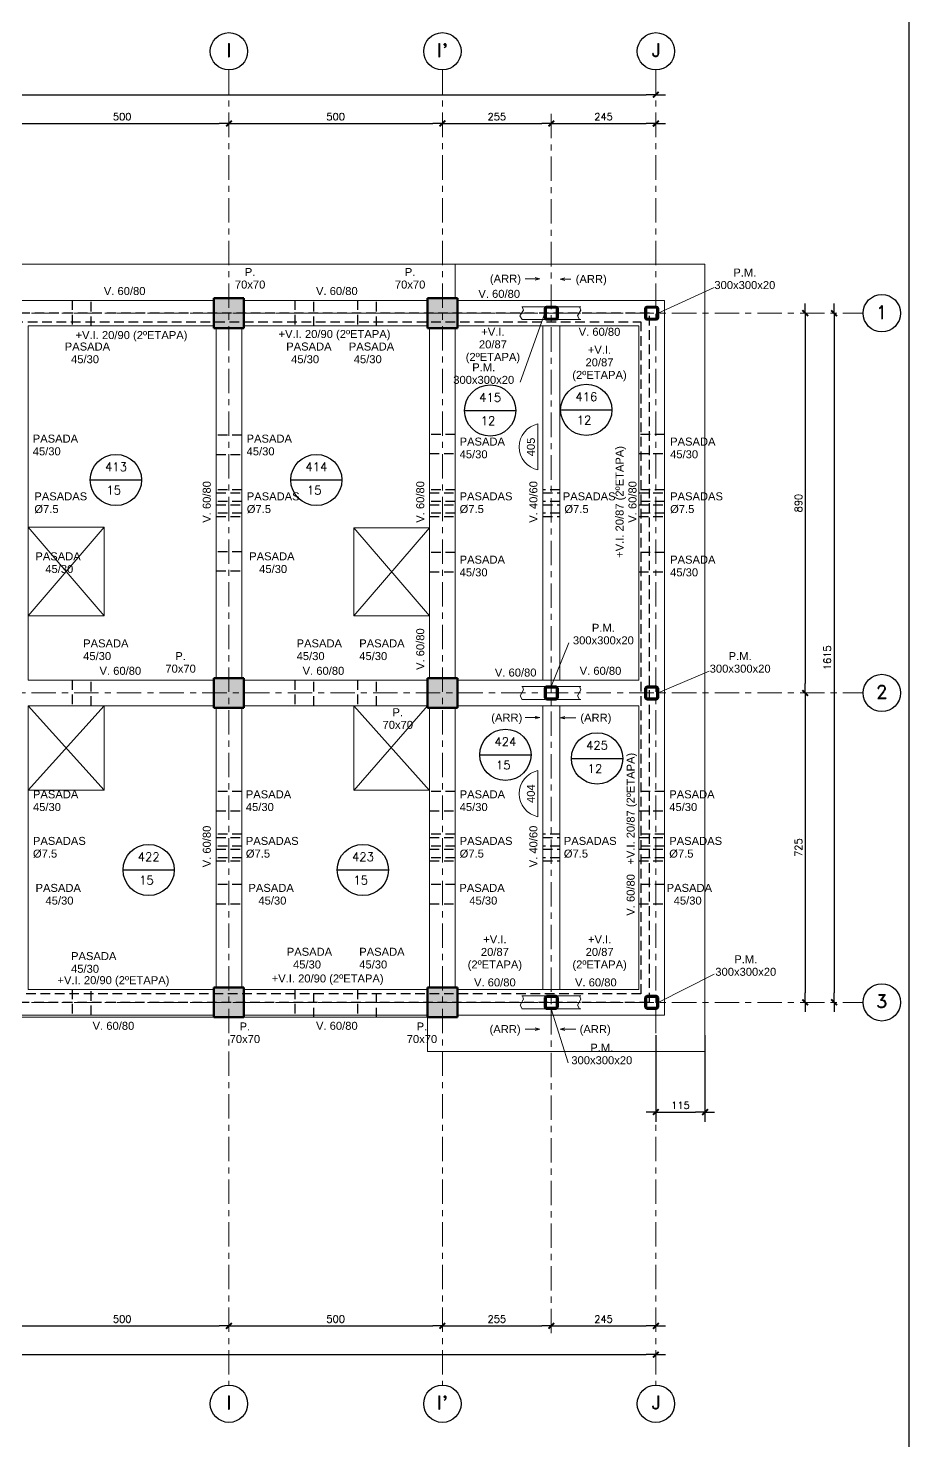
# Model space of a CAD drawing. Extents: x -4 to 6083, y -4 to 8618.
# Drawn here: x 4020 to 6083, y 3637 to 6947 of the extents above; entities that cross this region are included whole.
import ezdxf
from ezdxf.enums import TextEntityAlignment as Align

# ---------------------------------------------------------------- set-up
doc = ezdxf.new("R2010")
doc.units = 0
doc.header["$LTSCALE"] = 45
doc.header["$MEASUREMENT"] = 0
for name, pattern in [('DASHED', [0.75, 0.5, -0.25]), ('Grid Line', [2.2225, 1.27, -0.3175, 0.3175, -0.3175]), ('RLE-PROYECCION', [0.71438, 0.47625, -0.23813])]:
    doc.linetypes.add(name, pattern=pattern)
doc.layers.get('0').update_dxf_attribs({"linetype": 'CONTINUOUS'})
for name, color, linetype, lineweight in [('A-ANNO-TEXT', 2, 'CONTINUOUS', 9), ('RLE-EJE', 3, 'CONTINUOUS', 25), ('RLE-EJES', 1, 'Grid Line', 9), ('RLE-LOSA', 3, 'CONTINUOUS', 15), ('RLE-PILAR', 5, 'CONTINUOUS', 50), ('RLE-PROYECCION', 2, 'RLE-PROYECCION', 15), ('RLE-SOLID', 252, 'CONTINUOUS', 15), ('RLE-TEXTO-1', 9, 'CONTINUOUS', 9), ('RLE-VANOS', 1, 'CONTINUOUS', 15), ('RLE-VIGA', 3, 'CONTINUOUS', 15), ('S-COLS-IDEN', 2, 'CONTINUOUS', 9)]:
    doc.layers.add(name, color=color, linetype=linetype, lineweight=lineweight)
for name, color, linetype in [('RLA-COTAS', 2, 'CONTINUOUS'), ('RLA-COTAS1', 2, 'CONTINUOUS'), ('RLA-FORMATO', 7, 'CONTINUOUS'), ('RLA-LOSAS', 3, 'CONTINUOUS'), ('RLA-MURO INV DILATADO', 2, 'DASHED')]:
    doc.layers.add(name, color=color, linetype=linetype)
doc.styles.add('Arial_1', font='arial.ttf', dxfattribs={"height": 20})
doc.styles.add('Arial_2', font='arial.ttf', dxfattribs={"height": 18.75})
doc.styles.add('ROMAND', font='romand', dxfattribs={"height": 31.5})
doc.styles.add('ROMANS', font='ROMANS.shx', dxfattribs={"height": 16.875})
doc.dimstyles.new('ING-75', dxfattribs={"dimscale": 75, "dimtxt": 0.27, "dimasz": 0.3, "dimexe": 0, "dimexo": 0, "dimgap": 0.1, "dimtad": 1, "dimdec": 1, "dimzin": 12, "dimdsep": 46, "dimtxsty": 'ROMANS', "dimblk": 'TICK1', "dimblk1": 'TICK1', "dimblk2": 'TICK1', "dimcen": 0.09, "dimclrd": 2, "dimclre": 1, "dimclrt": 3, "dimadec": 0, "dimazin": 0, "dimtfac": 1, "dimtdec": 0, "dimtix": 1, "dimtmove": 2, "dimatfit": 3, "dimldrblk": 'TICK1', "dimfxl": 0, "dimfxlon": 1, "dimtolj": 1, "dimtzin": 0, "dimarcsym": 0})

# ---------------------------------------------------------------- blocks, each defined once
blk = doc.blocks.new('FP_1-3º')
at = {"layer": 'RLE-SOLID'}
blk.add_line((2610.5, -468.8), (2610.5, -468.8), dxfattribs=at)
blk = doc.blocks.new('FP_2-3º')
at = {"layer": 'RLE-SOLID'}
blk.add_line((2580.5, -468.8), (2580.5, -468.8), dxfattribs=at)
blk = doc.blocks.new('FP_3-3º')
at = {"layer": 'RLE-SOLID'}
blk.add_line((2345.5, -1215.8), (2345.5, -1215.8), dxfattribs=at)
blk = doc.blocks.new('FP_4-3º')
at = {"layer": 'RLE-SOLID'}
blk.add_line((2375.5, -1215.8), (2375.5, -1215.8), dxfattribs=at)
blk = doc.blocks.new('FP_5-3º')
at = {"layer": 'RLE-SOLID'}
blk.add_line((2375.5, -468.8), (2375.5, -468.8), dxfattribs=at)
blk = doc.blocks.new('FP_6-3º')
at = {"layer": 'RLE-SOLID'}
blk.add_line((2345.5, -468.8), (2345.5, -468.8), dxfattribs=at)
blk = doc.blocks.new('TICK1')
at = {"color": 2}
for points in [[(0, 0), (-1, 0)], [(0, 0), (1, 0)]]:
    blk.add_lwpolyline(points, dxfattribs=at)
at = {"color": 2, "const_width": 0.2}
blk.add_lwpolyline([(-0.3, -0.3), (0.3, 0.3)], dxfattribs=at)
blk = doc.blocks.new('*D12')
at = {"layer": 'RLA-COTAS', "color": 2, "lineweight": -2, "transparency": 16777216}
blk.add_line((512.8, 6791.3), (5467.8, 6791.3), dxfattribs=at)
at = {"layer": 'RLA-COTAS', "color": 2, "lineweight": -2, "transparency": 16777216, "xscale": 22.5, "yscale": 22.5, "zscale": 22.5, "rotation": 180}
blk.add_blockref('TICK1', (490.3, 6791.3), dxfattribs=at)
at = {"layer": 'RLA-COTAS', "color": 2, "lineweight": -2, "transparency": 16777216, "xscale": 22.5, "yscale": 22.5, "zscale": 22.5}
blk.add_blockref('TICK1', (5490.3, 6791.3), dxfattribs=at)
at = {"layer": 'RLA-COTAS', "color": 3, "transparency": 16777216, "insert": (2990.3, 6807.2), "char_height": 16.88, "attachment_point": 5, "style": 'ROMANS'}
blk.add_mtext('\\A1;5000', dxfattribs=at)
blk = doc.blocks.new('*D21')
at = {"layer": 'RLA-COTAS', "color": 2, "lineweight": -2, "transparency": 16777216}
blk.add_line((4012.8, 6723.8), (4467.8, 6723.8), dxfattribs=at)
at = {"layer": 'RLA-COTAS', "color": 2, "lineweight": -2, "transparency": 16777216, "xscale": 22.5, "yscale": 22.5, "zscale": 22.5, "rotation": 180}
blk.add_blockref('TICK1', (3990.3, 6723.8), dxfattribs=at)
at = {"layer": 'RLA-COTAS', "color": 2, "lineweight": -2, "transparency": 16777216, "xscale": 22.5, "yscale": 22.5, "zscale": 22.5}
blk.add_blockref('TICK1', (4490.3, 6723.8), dxfattribs=at)
at = {"layer": 'RLA-COTAS', "color": 3, "transparency": 16777216, "insert": (4240.3, 6739.7), "char_height": 16.88, "attachment_point": 5, "style": 'ROMANS'}
blk.add_mtext('\\A1;500', dxfattribs=at)
blk = doc.blocks.new('*D22')
at = {"layer": 'RLA-COTAS', "color": 2, "lineweight": -2, "transparency": 16777216}
blk.add_line((4512.8, 6723.8), (4967.8, 6723.8), dxfattribs=at)
at = {"layer": 'RLA-COTAS', "color": 2, "lineweight": -2, "transparency": 16777216, "xscale": 22.5, "yscale": 22.5, "zscale": 22.5, "rotation": 180}
blk.add_blockref('TICK1', (4490.3, 6723.8), dxfattribs=at)
at = {"layer": 'RLA-COTAS', "color": 2, "lineweight": -2, "transparency": 16777216, "xscale": 22.5, "yscale": 22.5, "zscale": 22.5}
blk.add_blockref('TICK1', (4990.3, 6723.8), dxfattribs=at)
at = {"layer": 'RLA-COTAS', "color": 3, "transparency": 16777216, "insert": (4740.3, 6739.7), "char_height": 16.88, "attachment_point": 5, "style": 'ROMANS'}
blk.add_mtext('\\A1;500', dxfattribs=at)
blk = doc.blocks.new('*D23')
at = {"layer": 'RLA-COTAS', "color": 2, "lineweight": -2, "transparency": 16777216}
blk.add_line((5012.8, 6723.8), (5222.8, 6723.8), dxfattribs=at)
at = {"layer": 'RLA-COTAS', "color": 2, "lineweight": -2, "transparency": 16777216, "xscale": 22.5, "yscale": 22.5, "zscale": 22.5, "rotation": 180}
blk.add_blockref('TICK1', (4990.3, 6723.8), dxfattribs=at)
at = {"layer": 'RLA-COTAS', "color": 2, "lineweight": -2, "transparency": 16777216, "xscale": 22.5, "yscale": 22.5, "zscale": 22.5}
blk.add_blockref('TICK1', (5245.3, 6723.8), dxfattribs=at)
at = {"layer": 'RLA-COTAS', "color": 3, "transparency": 16777216, "insert": (5117.8, 6739.7), "char_height": 16.88, "attachment_point": 5, "style": 'ROMANS'}
blk.add_mtext('\\A1;255', dxfattribs=at)
blk = doc.blocks.new('*D24')
at = {"layer": 'RLA-COTAS', "color": 2, "lineweight": -2, "transparency": 16777216}
blk.add_line((5267.8, 6723.8), (5467.8, 6723.8), dxfattribs=at)
at = {"layer": 'RLA-COTAS', "color": 2, "lineweight": -2, "transparency": 16777216, "xscale": 22.5, "yscale": 22.5, "zscale": 22.5, "rotation": 180}
blk.add_blockref('TICK1', (5245.3, 6723.8), dxfattribs=at)
at = {"layer": 'RLA-COTAS', "color": 2, "lineweight": -2, "transparency": 16777216, "xscale": 22.5, "yscale": 22.5, "zscale": 22.5}
blk.add_blockref('TICK1', (5490.3, 6723.8), dxfattribs=at)
at = {"layer": 'RLA-COTAS', "color": 3, "transparency": 16777216, "insert": (5367.8, 6739.7), "char_height": 16.88, "attachment_point": 5, "style": 'ROMANS'}
blk.add_mtext('\\A1;245', dxfattribs=at)
blk = doc.blocks.new('*D39')
at = {"layer": 'RLA-COTAS', "color": 2, "lineweight": -2, "transparency": 16777216}
blk.add_line((4012.8, 3906), (4467.8, 3906), dxfattribs=at)
at = {"layer": 'RLA-COTAS', "color": 2, "lineweight": -2, "transparency": 16777216, "xscale": 22.5, "yscale": 22.5, "zscale": 22.5, "rotation": 180}
blk.add_blockref('TICK1', (3990.3, 3906), dxfattribs=at)
at = {"layer": 'RLA-COTAS', "color": 2, "lineweight": -2, "transparency": 16777216, "xscale": 22.5, "yscale": 22.5, "zscale": 22.5}
blk.add_blockref('TICK1', (4490.3, 3906), dxfattribs=at)
at = {"layer": 'RLA-COTAS', "color": 3, "transparency": 16777216, "insert": (4240.3, 3921.9), "char_height": 16.88, "attachment_point": 5, "style": 'ROMANS'}
blk.add_mtext('\\A1;500', dxfattribs=at)
blk = doc.blocks.new('*D40')
at = {"layer": 'RLA-COTAS', "color": 2, "lineweight": -2, "transparency": 16777216}
blk.add_line((4512.8, 3906), (4967.8, 3906), dxfattribs=at)
at = {"layer": 'RLA-COTAS', "color": 2, "lineweight": -2, "transparency": 16777216, "xscale": 22.5, "yscale": 22.5, "zscale": 22.5, "rotation": 180}
blk.add_blockref('TICK1', (4490.3, 3906), dxfattribs=at)
at = {"layer": 'RLA-COTAS', "color": 2, "lineweight": -2, "transparency": 16777216, "xscale": 22.5, "yscale": 22.5, "zscale": 22.5}
blk.add_blockref('TICK1', (4990.3, 3906), dxfattribs=at)
at = {"layer": 'RLA-COTAS', "color": 3, "transparency": 16777216, "insert": (4740.3, 3921.9), "char_height": 16.88, "attachment_point": 5, "style": 'ROMANS'}
blk.add_mtext('\\A1;500', dxfattribs=at)
blk = doc.blocks.new('*D41')
at = {"layer": 'RLA-COTAS', "color": 2, "lineweight": -2, "transparency": 16777216}
blk.add_line((5012.8, 3906), (5222.8, 3906), dxfattribs=at)
at = {"layer": 'RLA-COTAS', "color": 2, "lineweight": -2, "transparency": 16777216, "xscale": 22.5, "yscale": 22.5, "zscale": 22.5, "rotation": 180}
blk.add_blockref('TICK1', (4990.3, 3906), dxfattribs=at)
at = {"layer": 'RLA-COTAS', "color": 2, "lineweight": -2, "transparency": 16777216, "xscale": 22.5, "yscale": 22.5, "zscale": 22.5}
blk.add_blockref('TICK1', (5245.3, 3906), dxfattribs=at)
at = {"layer": 'RLA-COTAS', "color": 3, "transparency": 16777216, "insert": (5117.8, 3921.9), "char_height": 16.88, "attachment_point": 5, "style": 'ROMANS'}
blk.add_mtext('\\A1;255', dxfattribs=at)
blk = doc.blocks.new('*D42')
at = {"layer": 'RLA-COTAS', "color": 2, "lineweight": -2, "transparency": 16777216}
blk.add_line((5267.8, 3906), (5467.8, 3906), dxfattribs=at)
at = {"layer": 'RLA-COTAS', "color": 2, "lineweight": -2, "transparency": 16777216, "xscale": 22.5, "yscale": 22.5, "zscale": 22.5, "rotation": 180}
blk.add_blockref('TICK1', (5245.3, 3906), dxfattribs=at)
at = {"layer": 'RLA-COTAS', "color": 2, "lineweight": -2, "transparency": 16777216, "xscale": 22.5, "yscale": 22.5, "zscale": 22.5}
blk.add_blockref('TICK1', (5490.3, 3906), dxfattribs=at)
at = {"layer": 'RLA-COTAS', "color": 3, "transparency": 16777216, "insert": (5367.8, 3921.9), "char_height": 16.88, "attachment_point": 5, "style": 'ROMANS'}
blk.add_mtext('\\A1;245', dxfattribs=at)
blk = doc.blocks.new('*D43')
at = {"layer": 'RLA-COTAS', "color": 2, "lineweight": -2, "transparency": 16777216}
blk.add_line((5840.1, 6256.7), (5840.1, 5411.7), dxfattribs=at)
at = {"layer": 'RLA-COTAS', "color": 2, "lineweight": -2, "transparency": 16777216, "xscale": 22.5, "yscale": 22.5, "zscale": 22.5}
for p, rotation in [((5840.1, 6279.2), 90), ((5840.1, 5389.2), 270)]:
    blk.add_blockref('TICK1', p, dxfattribs=dict(at, rotation=rotation))
at = {"layer": 'RLA-COTAS', "color": 3, "transparency": 16777216, "insert": (5824.2, 5834.2), "char_height": 16.88, "attachment_point": 5, "rotation": 90, "style": 'ROMANS'}
blk.add_mtext('\\A1;890', dxfattribs=at)
blk = doc.blocks.new('*D44')
at = {"layer": 'RLA-COTAS', "color": 2, "lineweight": -2, "transparency": 16777216}
blk.add_line((5840.1, 5366.7), (5840.1, 4686.7), dxfattribs=at)
at = {"layer": 'RLA-COTAS', "color": 2, "lineweight": -2, "transparency": 16777216, "xscale": 22.5, "yscale": 22.5, "zscale": 22.5}
for p, rotation in [((5840.1, 5389.2), 90), ((5840.1, 4664.2), 270)]:
    blk.add_blockref('TICK1', p, dxfattribs=dict(at, rotation=rotation))
at = {"layer": 'RLA-COTAS', "color": 3, "transparency": 16777216, "insert": (5824.2, 5026.7), "char_height": 16.88, "attachment_point": 5, "rotation": 90, "style": 'ROMANS'}
blk.add_mtext('\\A1;725', dxfattribs=at)
blk = doc.blocks.new('*D51')
at = {"layer": 'RLA-COTAS', "color": 2, "lineweight": -2, "transparency": 16777216}
blk.add_line((512.8, 3838.5), (5467.8, 3838.5), dxfattribs=at)
at = {"layer": 'RLA-COTAS', "color": 2, "lineweight": -2, "transparency": 16777216, "xscale": 22.5, "yscale": 22.5, "zscale": 22.5, "rotation": 180}
blk.add_blockref('TICK1', (490.3, 3838.5), dxfattribs=at)
at = {"layer": 'RLA-COTAS', "color": 2, "lineweight": -2, "transparency": 16777216, "xscale": 22.5, "yscale": 22.5, "zscale": 22.5}
blk.add_blockref('TICK1', (5490.3, 3838.5), dxfattribs=at)
at = {"layer": 'RLA-COTAS', "color": 3, "transparency": 16777216, "insert": (2990.3, 3854.4), "char_height": 16.88, "attachment_point": 5, "style": 'ROMANS'}
blk.add_mtext('\\A1;5000', dxfattribs=at)
blk = doc.blocks.new('*D52')
at = {"layer": 'RLA-COTAS', "color": 2, "lineweight": -2, "transparency": 16777216}
blk.add_line((5907.6, 6256.7), (5907.6, 4686.7), dxfattribs=at)
at = {"layer": 'RLA-COTAS', "color": 2, "lineweight": -2, "transparency": 16777216, "xscale": 22.5, "yscale": 22.5, "zscale": 22.5}
for p, rotation in [((5907.6, 6279.2), 90), ((5907.6, 4664.2), 270)]:
    blk.add_blockref('TICK1', p, dxfattribs=dict(at, rotation=rotation))
at = {"layer": 'RLA-COTAS', "color": 3, "transparency": 16777216, "insert": (5891.7, 5471.7), "char_height": 16.88, "attachment_point": 5, "rotation": 90, "style": 'ROMANS'}
blk.add_mtext('\\A1;1615', dxfattribs=at)
blk = doc.blocks.new('*D53')
at = {"layer": 'RLA-COTAS1', "color": 1, "lineweight": -2, "transparency": 16777216}
for p, q in [((5490.3, 4587), (5490.3, 4384.5)), ((5605.3, 4587), (5605.3, 4384.5))]:
    blk.add_line(p, q, dxfattribs=at)
at = {"layer": 'RLA-COTAS1', "color": 2, "lineweight": -2, "transparency": 16777216}
blk.add_line((5512.8, 4407), (5582.8, 4407), dxfattribs=at)
at = {"layer": 'RLA-COTAS1', "color": 2, "lineweight": -2, "transparency": 16777216, "xscale": 22.5, "yscale": 22.5, "zscale": 22.5, "rotation": 180}
blk.add_blockref('TICK1', (5490.3, 4407), dxfattribs=at)
at = {"layer": 'RLA-COTAS1', "color": 2, "lineweight": -2, "transparency": 16777216, "xscale": 22.5, "yscale": 22.5, "zscale": 22.5}
blk.add_blockref('TICK1', (5605.3, 4407), dxfattribs=at)
at = {"layer": 'RLA-COTAS1', "color": 3, "transparency": 16777216, "insert": (5547.8, 4422.9), "char_height": 16.88, "attachment_point": 5, "style": 'ROMANS'}
blk.add_mtext('\\A1;115', dxfattribs=at)

msp = doc.modelspace()

# ---------------------------------------------------------------- hatches: boundary and pattern name
at = {"layer": 'RLE-SOLID'}
for points in [[(4525.33, 6244.16), (4525.33, 6314.16), (4455.33, 6314.16), (4455.33, 6244.16)], [(5025.33, 6244.16), (5025.33, 6314.16), (4955.33, 6314.16), (4955.33, 6244.16)], [(4525.33, 5354.16), (4525.33, 5424.16), (4455.33, 5424.16), (4455.33, 5354.16)], [(5025.33, 5354.16), (5025.33, 5424.16), (4955.33, 5424.16), (4955.33, 5354.16)], [(4525.33, 4629.16), (4525.33, 4699.16), (4455.33, 4699.16), (4455.33, 4629.16)], [(5025.33, 4629.16), (5025.33, 4699.16), (4955.33, 4699.16), (4955.33, 4629.16)]]:
    msp.add_hatch(color=256, dxfattribs=at).paths.add_polyline_path(points, flags=0)
h = msp.add_hatch(dxfattribs=at)
h.set_pattern_fill('FP_1', color=256, style=0, pattern_type=2)
h.set_pattern_definition([(0.003, (2884.8474796, 5404.1791561), (13.25799992946634, 0.001694187255), []), (179.997, (2884.8474796, 5404.1791561), (13.25799992946634, -0.001694187255), [])])
h.paths.add_polyline_path([(5491.32, 5404.17), (5491.32, 5404.18), (5469.32, 5404.17)], flags=0)
h = msp.add_hatch(dxfattribs=at)
h.set_pattern_fill('FP_2', color=256, style=0, pattern_type=2)
h.set_pattern_definition([(0.003, (2884.8474796, 5376.1791561), (13.25799992946634, 0.001694187255), []), (179.997, (2884.8474796, 5376.1791561), (13.25799992946634, -0.001694187255), [])])
h.paths.add_polyline_path([(5491.32, 5376.17), (5491.32, 5376.18), (5469.32, 5376.17)], flags=0)
h = msp.add_hatch(dxfattribs=at)
h.set_pattern_fill('FP_4', color=256, style=0, pattern_type=2)
h.set_pattern_definition([(0, (2884.8274796, 4677.2011561), (13.258, 0.001), []), (179.998, (2884.8274796, 4677.2011561), (13.2579999570162, -0.00146279150376), [])])
h.paths.add_polyline_path([(5256.33, 4677.16), (5256.33, 4677.16), (5256.32, 4677.16)], flags=0)
h = msp.add_hatch(dxfattribs=at)
h.set_pattern_fill('FP_3', color=256, style=0, pattern_type=2)
h.set_pattern_definition([(0, (2884.8264796, 4649.2011561), (13.258, 0.001), []), (179.998, (2884.8264796, 4649.2011561), (13.2579999570162, -0.00146279150376), [])])
h.paths.add_polyline_path([(5256.33, 4649.16), (5256.33, 4649.16), (5255.14, 4649.16)], flags=0)

# ---------------------------------------------------------------- linework, layer by layer
at = {"layer": 'A-ANNO-TEXT'}
for p, q in [((5186.2, 6359.97), (5183.91, 6359.97)), ((5218.73, 6359.97), (5186.2, 6359.97)), ((5218.73, 6359.97), (5207.48, 6362.99)), ((5218.73, 6359.97), (5207.48, 6356.96)), ((5265.74, 6359.2), (5276.99, 6362.21)), ((5265.74, 6359.2), (5276.99, 6356.18)), ((5265.74, 6359.2), (5291.39, 6359.2)), ((5186.2, 5331.32), (5183.91, 5331.32)), ((5218.73, 5331.32), (5186.2, 5331.32)), ((5218.73, 5331.32), (5207.48, 5334.34)), ((5218.73, 5331.32), (5207.48, 5328.31)), ((5265.74, 5331.21), (5276.99, 5334.23)), ((5265.74, 5331.21), (5276.99, 5328.2)), ((5265.74, 5331.21), (5303.15, 5331.21)), ((5186.2, 4601.31), (5183.91, 4601.31)), ((5218.73, 4601.31), (5186.2, 4601.31)), ((5218.73, 4601.31), (5207.48, 4604.32)), ((5218.73, 4601.31), (5207.48, 4598.29)), ((5265.74, 4601.2), (5276.99, 4604.21)), ((5265.74, 4601.2), (5276.99, 4598.18)), ((5265.74, 4601.2), (5303.15, 4601.2))]:
    msp.add_line(p, q, dxfattribs=at)
at = {"layer": 'RLA-FORMATO', "color": 6, "linetype": 'Continuous'}
msp.add_line((6082.5, 8617.5), (6082.5, 0), dxfattribs=at)
at = {"layer": 'RLA-LOSAS'}
for p, q in [((5042.17, 6051.05), (5162.17, 6051.05)), ((5267.28, 6052.59), (5387.28, 6052.59)), ((4165.59, 5888.31), (4285.59, 5888.31)), ((4635.03, 5888.31), (4755.03, 5888.31)), ((5077.8, 5244.19), (5197.8, 5244.19)), ((5292.57, 5235.81), (5412.57, 5235.81)), ((4242.24, 4974.38), (4362.24, 4974.38)), ((4744.01, 4974.38), (4864.01, 4974.38))]:
    msp.add_line(p, q, dxfattribs=at)
for centre in [(5102.17, 6051.05), (5327.28, 6052.59), (4225.59, 5888.31), (4695.03, 5888.31), (5137.8, 5244.19), (5352.57, 5235.81), (4302.24, 4974.38), (4804.01, 4974.38)]:
    msp.add_circle(centre, 60, dxfattribs=at)
at = {"layer": 'RLA-MURO INV DILATADO'}
for p, q in [((4122.83, 6309.18), (4122.83, 6249.18)), ((4167.83, 6249.18), (4167.83, 6309.18)), ((4644.49, 6309.18), (4644.49, 6249.18)), ((4689.49, 6249.18), (4689.49, 6309.18)), ((4791.16, 6309.18), (4791.16, 6249.18)), ((4836.16, 6249.18), (4836.16, 6309.18)), ((5475.33, 6279.18), (455.33, 6279.18)), ((475.33, 6259.18), (5455.33, 6259.18)), ((5455.33, 6259.18), (5455.33, 4684.18)), ((5475.33, 4664.18), (5475.33, 6279.18)), ((4520.33, 5993.34), (4460.33, 5993.34)), ((5020.33, 5995.01), (4960.33, 5995.01)), ((5510.32, 5995.01), (5450.32, 5995.01)), ((4460.33, 5948.34), (4520.33, 5948.34)), ((4960.33, 5950.01), (5020.33, 5950.01)), ((5450.32, 5950.01), (5510.32, 5950.01)), ((4520.33, 5865.43), (4460.33, 5865.43)), ((5020.33, 5865.43), (4960.33, 5865.43)), ((5265.33, 5865.43), (5225.33, 5865.43)), ((5510.32, 5865.43), (5450.32, 5865.43)), ((4460.33, 5857.93), (4520.33, 5857.93)), ((4520.33, 5837.93), (4460.33, 5837.93)), ((4460.33, 5830.43), (4520.33, 5830.43)), ((4960.33, 5857.93), (5020.33, 5857.93)), ((5020.33, 5837.93), (4960.33, 5837.93)), ((4960.33, 5830.43), (5020.33, 5830.43)), ((5225.33, 5857.93), (5265.33, 5857.93)), ((5265.33, 5837.93), (5225.33, 5837.93)), ((5225.33, 5830.43), (5265.33, 5830.43)), ((5450.32, 5857.93), (5510.32, 5857.93)), ((5510.32, 5837.93), (5450.32, 5837.93)), ((5450.32, 5830.43), (5510.32, 5830.43)), ((4520.33, 5810.43), (4460.33, 5810.43)), ((4460.33, 5802.93), (4520.33, 5802.93)), ((5020.33, 5810.43), (4960.33, 5810.43)), ((4960.33, 5802.93), (5020.33, 5802.93)), ((5265.33, 5810.43), (5225.33, 5810.43)), ((5225.33, 5802.93), (5265.33, 5802.93)), ((5510.32, 5810.43), (5450.32, 5810.43)), ((5450.32, 5802.93), (5510.32, 5802.93)), ((4520.33, 5720.01), (4460.33, 5720.01)), ((5020.33, 5718.34), (4960.33, 5718.34)), ((5510.32, 5718.34), (5450.32, 5718.34)), ((4460.33, 5675.01), (4520.33, 5675.01)), ((4960.33, 5673.34), (5020.33, 5673.34)), ((5450.32, 5673.34), (5510.32, 5673.34)), ((4122.83, 5419.18), (4122.83, 5359.18)), ((4167.83, 5359.18), (4167.83, 5419.18)), ((4644.49, 5419.18), (4644.49, 5359.18)), ((4689.49, 5359.18), (4689.49, 5419.18)), ((4791.16, 5419.18), (4791.16, 5359.18)), ((4836.16, 5359.18), (4836.16, 5419.18)), ((4520.33, 5158.34), (4460.33, 5158.34)), ((5020.33, 5158.34), (4960.33, 5158.34)), ((5510.32, 5158.34), (5450.32, 5158.34)), ((4460.33, 5113.34), (4520.33, 5113.34)), ((4960.33, 5113.34), (5020.33, 5113.34)), ((5450.32, 5113.34), (5510.32, 5113.34)), ((4520.33, 5057.92), (4460.33, 5057.92)), ((4460.33, 5050.42), (4520.33, 5050.42)), ((5020.33, 5057.92), (4960.33, 5057.92)), ((4960.33, 5050.42), (5020.33, 5050.42)), ((5265.33, 5057.92), (5225.33, 5057.92)), ((5225.33, 5050.42), (5265.33, 5050.42)), ((5510.32, 5057.92), (5450.32, 5057.92)), ((5450.32, 5050.42), (5510.32, 5050.42)), ((4520.33, 5030.42), (4460.33, 5030.42)), ((4460.33, 5022.92), (4520.33, 5022.92)), ((4520.33, 5002.92), (4460.33, 5002.92)), ((5020.33, 5030.42), (4960.33, 5030.42)), ((4960.33, 5022.92), (5020.33, 5022.92)), ((5020.33, 5002.92), (4960.33, 5002.92)), ((5265.33, 5030.42), (5225.33, 5030.42)), ((5225.33, 5022.92), (5265.33, 5022.92)), ((5265.33, 5002.92), (5225.33, 5002.92)), ((5510.32, 5030.42), (5450.32, 5030.42)), ((5450.32, 5022.92), (5510.32, 5022.92)), ((5510.32, 5002.92), (5450.32, 5002.92)), ((4460.33, 4995.42), (4520.33, 4995.42)), ((4960.33, 4995.42), (5020.33, 4995.42)), ((5225.33, 4995.42), (5265.33, 4995.42)), ((5450.32, 4995.42), (5510.32, 4995.42)), ((4520.33, 4940), (4460.33, 4940)), ((5020.33, 4940), (4960.33, 4940)), ((5510.32, 4940), (5450.32, 4940)), ((4460.33, 4895), (4520.33, 4895)), ((4960.33, 4895), (5020.33, 4895)), ((5450.32, 4895), (5510.32, 4895)), ((5455.33, 4684.18), (475.33, 4684.18)), ((4122.83, 4694.18), (4122.83, 4634.18)), ((4167.83, 4634.18), (4167.83, 4694.18)), ((4644.49, 4694.14), (4644.49, 4629.16)), ((4689.49, 4629.16), (4689.49, 4694.14)), ((4791.16, 4694.14), (4791.16, 4629.16)), ((4836.16, 4629.16), (4836.16, 4694.14)), ((4000.32, 4664.18), (5475.33, 4664.18))]:
    msp.add_line(p, q, dxfattribs=at)
at = {"layer": 'RLE-EJE'}
for centre in [(4490.33, 6892.91), (4990.33, 6892.91), (5490.33, 6892.91), (6019.49, 6279.18), (6019.49, 5389.18), (6019.49, 4664.16), (4490.33, 3723.41), (4990.33, 3723.41), (5490.33, 3723.41)]:
    msp.add_circle(centre, 43.75, dxfattribs=at)
at = {"layer": 'RLE-EJES'}
for p, q in [((4490.33, 6849.16), (4490.33, 3767.16)), ((4990.33, 6849.16), (4990.33, 3767.16)), ((5490.33, 6849.16), (5490.33, 3767.16)), ((5245.33, 6746.18), (5245.33, 3879.18)), ((127.33, 6279.18), (5975.74, 6279.18)), ((127.33, 5389.18), (5975.74, 5389.18)), ((127.33, 4664.16), (5975.74, 4664.16))]:
    msp.add_line(p, q, dxfattribs=at)
at = {"layer": 'RLE-LOSA'}
for p, q in [((455.33, 6394.16), (5020.33, 6394.16)), ((5020.33, 6394.16), (5020.33, 6314.16)), ((5020.33, 6394.16), (5605.32, 6394.16)), ((5605.32, 6394.16), (5605.32, 4549.16)), ((4198.05, 5777.6), (4020.33, 5777.6)), ((4198.05, 5569.96), (4198.05, 5777.6)), ((4960.33, 5776.18), (4782.63, 5776.18)), ((4782.63, 5776.18), (4782.63, 5569.96)), ((4020.33, 5569.96), (4198.05, 5569.96)), ((4782.63, 5569.96), (4960.33, 5569.96)), ((4198.03, 5161.46), (4198.03, 5359.18)), ((4782.63, 5359.18), (4782.63, 5161.46)), ((4020.33, 5161.46), (4198.03, 5161.46)), ((4782.63, 5161.46), (4960.33, 5161.46)), ((4455.33, 4629.16), (3525.33, 4629.16)), ((4955.33, 4629.16), (4525.33, 4629.16)), ((4955.33, 4629.16), (4955.33, 4549.16)), ((4955.33, 4549.16), (5605.32, 4549.16))]:
    msp.add_line(p, q, dxfattribs=at)
at = {"layer": 'RLE-PILAR'}
for p, q in [((4455.33, 6314.16), (4525.33, 6314.16)), ((4455.33, 6244.16), (4455.33, 6314.16)), ((4525.33, 6314.16), (4525.33, 6244.16)), ((4955.33, 6314.16), (5025.33, 6314.16)), ((4955.33, 6244.16), (4955.33, 6314.16)), ((5025.33, 6314.16), (5025.33, 6244.16)), ((5230.33, 6268.18), (5230.33, 6290.18)), ((5232.33, 6290.18), (5232.33, 6268.18)), ((5234.33, 6294.18), (5256.33, 6294.18)), ((5256.33, 6292.18), (5234.33, 6292.18)), ((5258.33, 6268.18), (5258.33, 6290.18)), ((5260.33, 6290.18), (5260.33, 6268.18)), ((5465.32, 6268.18), (5465.32, 6290.18)), ((5467.32, 6290.18), (5467.32, 6268.18)), ((5469.32, 6294.18), (5491.32, 6294.18)), ((5491.32, 6292.18), (5469.32, 6292.18)), ((5493.32, 6268.18), (5493.32, 6290.18)), ((5495.32, 6290.18), (5495.32, 6268.18)), ((5234.33, 6266.18), (5256.33, 6266.18)), ((5256.33, 6264.18), (5234.33, 6264.18)), ((5469.32, 6266.18), (5491.32, 6266.18)), ((5491.32, 6264.18), (5469.32, 6264.18)), ((4525.33, 6244.16), (4455.33, 6244.16)), ((5025.33, 6244.16), (4955.33, 6244.16)), ((4455.33, 5424.16), (4525.33, 5424.16)), ((4455.33, 5354.16), (4455.33, 5424.16)), ((4525.33, 5424.16), (4525.33, 5354.16)), ((4955.33, 5424.16), (5025.33, 5424.16)), ((4955.33, 5354.16), (4955.33, 5424.16)), ((5025.33, 5424.16), (5025.33, 5354.16)), ((5230.33, 5378.17), (5230.33, 5400.17)), ((5232.33, 5400.17), (5232.33, 5378.17)), ((5234.33, 5404.17), (5256.33, 5404.17)), ((5256.33, 5402.17), (5234.33, 5402.17)), ((5258.33, 5378.17), (5258.33, 5400.17)), ((5260.33, 5400.17), (5260.33, 5378.17)), ((5465.32, 5378.17), (5465.32, 5400.17)), ((5467.32, 5400.17), (5467.32, 5378.17)), ((5469.32, 5404.17), (5491.32, 5404.17)), ((5491.32, 5402.17), (5469.32, 5402.17)), ((5493.32, 5378.17), (5493.32, 5400.17)), ((5495.32, 5400.17), (5495.32, 5378.17)), ((5234.33, 5376.17), (5256.33, 5376.17)), ((5256.33, 5374.17), (5234.33, 5374.17)), ((5469.32, 5376.17), (5491.32, 5376.17)), ((5491.32, 5374.17), (5469.32, 5374.17)), ((4525.33, 5354.16), (4455.33, 5354.16)), ((5025.33, 5354.16), (4955.33, 5354.16)), ((4455.33, 4699.16), (4525.33, 4699.16)), ((4455.33, 4629.16), (4455.33, 4699.16)), ((4525.33, 4699.16), (4525.33, 4629.16)), ((4955.33, 4699.16), (5025.33, 4699.16)), ((4955.33, 4629.16), (4955.33, 4699.16)), ((5025.33, 4699.16), (5025.33, 4629.16)), ((5230.33, 4653.16), (5230.33, 4675.16)), ((5232.33, 4675.16), (5232.33, 4653.16)), ((5234.33, 4679.16), (5256.33, 4679.16)), ((5256.33, 4677.16), (5234.33, 4677.16)), ((5258.33, 4653.16), (5258.33, 4675.16)), ((5260.33, 4675.16), (5260.33, 4653.16)), ((5465.32, 4653.16), (5465.32, 4675.16)), ((5467.32, 4675.16), (5467.32, 4653.16)), ((5469.32, 4679.16), (5491.32, 4679.16)), ((5491.32, 4677.16), (5469.32, 4677.16)), ((5493.32, 4653.16), (5493.32, 4675.16)), ((5495.32, 4675.16), (5495.32, 4653.16)), ((5234.33, 4651.16), (5256.33, 4651.16)), ((5256.33, 4649.16), (5234.33, 4649.16)), ((5469.32, 4651.16), (5491.32, 4651.16)), ((5491.32, 4649.16), (5469.32, 4649.16)), ((4525.33, 4629.16), (4455.33, 4629.16)), ((5025.33, 4629.16), (4955.33, 4629.16))]:
    msp.add_line(p, q, dxfattribs=at)
for centre, radius, start, end in [((5234.33, 6290.18), 4, 90, 180), ((5234.33, 6290.18), 2, 90, 180), ((5256.33, 6290.18), 4, 0, 90), ((5256.33, 6290.18), 2, 0, 90), ((5469.32, 6290.18), 4, 90, 180), ((5469.32, 6290.18), 2, 90, 180), ((5491.32, 6290.18), 4, 0, 90), ((5491.32, 6290.18), 2, 0, 90), ((5234.33, 6268.18), 4, 180, 270), ((5234.33, 6268.18), 2, 180, 270), ((5256.33, 6268.18), 4, 270, 0), ((5256.33, 6268.18), 2, 270, 0), ((5469.32, 6268.18), 4, 180, 270), ((5469.32, 6268.18), 2, 180, 270), ((5491.32, 6268.18), 4, 270, 0), ((5491.32, 6268.18), 2, 270, 0), ((5234.33, 5400.17), 4, 90.00049, 180.00049), ((5234.33, 5400.17), 2, 90.00049, 180.00049), ((5256.33, 5400.17), 4, 0.00049, 90.00049), ((5256.33, 5400.17), 2, 0.00049, 90.00049), ((5469.32, 5400.17), 4, 90, 180), ((5469.32, 5400.17), 2, 90, 180), ((5491.32, 5400.17), 4, 360, 90), ((5491.32, 5400.17), 2, 360, 90), ((5234.33, 5378.17), 4, 180.00049, 270.00049), ((5234.33, 5378.17), 2, 180.00049, 270.00049), ((5256.33, 5378.17), 4, 270.00049, 0.00049), ((5256.33, 5378.17), 2, 270.00049, 0.00049), ((5469.32, 5378.17), 4, 180, 270), ((5469.32, 5378.17), 2, 180, 270), ((5491.32, 5378.17), 4, 270, 0), ((5491.32, 5378.17), 2, 270, 0), ((5234.33, 4675.16), 4, 89.99903, 179.99903), ((5234.33, 4675.16), 2, 89.99903, 179.99903), ((5256.33, 4675.16), 4, 359.99903, 89.99903), ((5256.33, 4675.16), 2, 359.99903, 89.99903), ((5469.32, 4675.16), 4, 90, 180), ((5469.32, 4675.16), 2, 90, 180), ((5491.32, 4675.16), 4, 0, 90), ((5491.32, 4675.16), 2, 0, 90), ((5234.33, 4653.16), 4, 179.99903, 269.99903), ((5234.33, 4653.16), 2, 179.99903, 269.99903), ((5256.33, 4653.16), 4, 269.99903, 359.99903), ((5256.33, 4653.16), 2, 269.99903, 359.99903), ((5469.32, 4653.16), 4, 180, 270), ((5469.32, 4653.16), 2, 180, 270), ((5491.32, 4653.16), 4, 270, 0), ((5491.32, 4653.16), 2, 270, 0)]:
    msp.add_arc(centre, radius, start, end, dxfattribs=at)
at = {"layer": 'RLE-PROYECCION'}
for p, q in [((5230.51, 5400.85), (5230.51, 5377.5)), ((5260.14, 5377.5), (5260.14, 5400.85))]:
    msp.add_line(p, q, dxfattribs=at)
at = {"layer": 'RLE-SOLID'}
for p, q in [((5491.32, 5404.18), (5469.32, 5404.18)), ((5491.32, 5376.18), (5469.32, 5376.18))]:
    msp.add_line(p, q, dxfattribs=at)
at = {"layer": 'RLE-TEXTO-1'}
for p, q in [((5214.03, 5911.73), (5214.03, 6019.73)), ((5214.03, 5099.15), (5214.03, 5207.15))]:
    msp.add_line(p, q, dxfattribs=at)
for centre in [(5225.52, 5965.73), (5225.52, 5153.15)]:
    msp.add_arc(centre, 55.21, 102.01022, 257.98978, dxfattribs=at)
at = {"layer": 'RLE-VANOS'}
for p, q in [((5177.12, 6294.18), (5179.85, 6286.66)), ((5311.62, 6294.18), (5314.35, 6286.66)), ((5179.85, 6286.66), (5171.85, 6272.8)), ((5171.85, 6272.8), (5176.83, 6264.18)), ((5314.35, 6286.66), (5306.35, 6272.8)), ((5306.35, 6272.8), (5311.33, 6264.18)), ((4020.33, 5569.96), (4198.05, 5777.6)), ((4020.33, 5777.6), (4198.05, 5569.96)), ((4782.63, 5776.18), (4960.33, 5569.96)), ((4960.33, 5776.18), (4782.63, 5569.96)), ((5180.35, 5396.66), (5172.35, 5382.8)), ((5177.62, 5404.18), (5180.35, 5396.66)), ((5314.35, 5396.66), (5306.35, 5382.8)), ((5311.62, 5404.18), (5314.35, 5396.66)), ((5172.35, 5382.8), (5177.33, 5374.18)), ((5306.35, 5382.8), (5311.33, 5374.18)), ((4020.33, 5161.46), (4198.03, 5359.18)), ((4020.33, 5359.18), (4198.03, 5161.46)), ((4782.63, 5359.18), (4960.33, 5160.86)), ((4782.63, 5160.86), (4955.33, 5359.18)), ((5180.35, 4671.66), (5172.35, 4657.8)), ((5177.62, 4679.18), (5180.35, 4671.66)), ((5314.35, 4671.66), (5306.35, 4657.8)), ((5311.62, 4679.18), (5314.35, 4671.66)), ((5172.35, 4657.8), (5177.33, 4649.18)), ((5306.35, 4657.8), (5311.33, 4649.18))]:
    msp.add_line(p, q, dxfattribs=at)
at = {"layer": 'RLE-VIGA'}
for p, q in [((3525.33, 6309.18), (4455.33, 6309.18)), ((4525.33, 6309.18), (4955.33, 6309.18)), ((5025.33, 6309.18), (5450.32, 6309.18)), ((5176.39, 6294.18), (5230.33, 6294.18)), ((5230.33, 6293.18), (5230.33, 6290.2)), ((5260.33, 6294.18), (5314.26, 6294.18)), ((5260.33, 6290.2), (5260.33, 6293.18)), ((5450.32, 6309.18), (5510.32, 6309.18)), ((5510.32, 6309.18), (5510.32, 4634.18)), ((5230.33, 6264.18), (5176.39, 6264.18)), ((5230.33, 6268.16), (5230.33, 6265.18)), ((5260.33, 6265.18), (5260.33, 6268.16)), ((5314.26, 6264.18), (5260.33, 6264.18)), ((4020.33, 6249.18), (4455.33, 6249.18)), ((4020.33, 6249.18), (4020.33, 5419.18)), ((4460.33, 6244.16), (4460.33, 5424.18)), ((4520.33, 6244.16), (4520.33, 5424.18)), ((4525.33, 6249.18), (4955.33, 6249.18)), ((4960.33, 6244.16), (4960.33, 5424.16)), ((5020.33, 6244.16), (5020.33, 5424.16)), ((5025.33, 6249.18), (5450.32, 6249.18)), ((5225.33, 6249.18), (5225.33, 5419.18)), ((5265.33, 6249.18), (5265.33, 5419.18)), ((5450.32, 6249.18), (5450.32, 5419.18)), ((4020.33, 5419.18), (4455.33, 5419.18)), ((4520.33, 5424.18), (4460.33, 5424.18)), ((4525.33, 5419.18), (4955.33, 5419.18)), ((5025.33, 5419.18), (5265.33, 5419.18)), ((5176.25, 5404.18), (5230.51, 5404.18)), ((5230.51, 5403.18), (5230.51, 5400.89)), ((5260.14, 5404.18), (5314.41, 5404.18)), ((5260.14, 5400.89), (5260.14, 5403.18)), ((5265.33, 5419.18), (5450.32, 5419.18)), ((5230.51, 5374.18), (5176.25, 5374.18)), ((5230.51, 5377.46), (5230.51, 5375.18)), ((5260.14, 5375.18), (5260.14, 5377.46)), ((5314.41, 5374.18), (5260.14, 5374.18)), ((4020.33, 5359.18), (4455.33, 5359.18)), ((4020.33, 5359.18), (4020.33, 4694.18)), ((4460.33, 5354.16), (4460.33, 4699.16)), ((4520.33, 5354.16), (4520.33, 4699.16)), ((4525.33, 5359.18), (4955.33, 5359.18)), ((4960.33, 5354.16), (4960.33, 4699.16)), ((5020.33, 5354.16), (5020.33, 4699.16)), ((5025.33, 5359.18), (5265.33, 5359.18)), ((5225.33, 5359.18), (5225.33, 4694.18)), ((5265.33, 5359.18), (5450.32, 5359.18)), ((5265.33, 5359.18), (5265.33, 4694.18)), ((5450.32, 5359.18), (5450.32, 4694.18)), ((4020.33, 4694.18), (4455.33, 4694.18)), ((4525.33, 4694.18), (4955.33, 4694.18)), ((5025.33, 4694.18), (5450.32, 4694.18)), ((5176.25, 4679.18), (5230.33, 4679.18)), ((5230.33, 4678.18), (5230.33, 4675.18)), ((5260.33, 4679.18), (5314.41, 4679.18)), ((5260.33, 4675.18), (5260.33, 4678.18)), ((5230.33, 4649.18), (5176.25, 4649.18)), ((5230.33, 4653.14), (5230.33, 4650.18)), ((5260.33, 4650.18), (5260.33, 4653.15)), ((5314.41, 4649.18), (5260.33, 4649.18)), ((3525.33, 4634.18), (4455.33, 4634.18)), ((4525.33, 4634.18), (4955.33, 4634.18)), ((5025.33, 4634.18), (5450.32, 4634.18)), ((5510.32, 4634.18), (5450.32, 4634.18))]:
    msp.add_line(p, q, dxfattribs=at)
at = {"layer": 'RLE-VIGA', "flags": 128}
for points in [[(5230.33, 6294.18), (5230.33, 6294.16), (5230.33, 6294.1), (5230.33, 6294.01), (5230.33, 6293.89), (5230.33, 6293.73), (5230.33, 6293.56), (5230.33, 6293.37), (5230.33, 6293.18)], [(5260.33, 6293.18), (5260.33, 6293.37), (5260.33, 6293.56), (5260.33, 6293.73), (5260.33, 6293.89), (5260.33, 6294.01), (5260.33, 6294.1), (5260.33, 6294.16), (5260.33, 6294.18)], [(5230.33, 6265.18), (5230.33, 6264.98), (5230.33, 6264.8), (5230.33, 6264.62), (5230.33, 6264.47), (5230.33, 6264.35), (5230.33, 6264.25), (5230.33, 6264.2), (5230.33, 6264.18)], [(5260.33, 6264.18), (5260.33, 6264.2), (5260.33, 6264.25), (5260.33, 6264.35), (5260.33, 6264.47), (5260.33, 6264.62), (5260.33, 6264.8), (5260.33, 6264.98), (5260.33, 6265.18)], [(5230.51, 5404.18), (5230.51, 5404.16), (5230.51, 5404.1), (5230.51, 5404.01), (5230.51, 5403.89), (5230.51, 5403.73), (5230.51, 5403.56), (5230.51, 5403.37), (5230.51, 5403.18)], [(5260.14, 5403.18), (5260.14, 5403.37), (5260.14, 5403.56), (5260.14, 5403.73), (5260.14, 5403.89), (5260.14, 5404.01), (5260.14, 5404.1), (5260.14, 5404.16), (5260.14, 5404.18)], [(5230.51, 5375.18), (5230.51, 5374.98), (5230.51, 5374.8), (5230.51, 5374.62), (5230.51, 5374.47), (5230.51, 5374.35), (5230.51, 5374.25), (5230.51, 5374.2), (5230.51, 5374.18)], [(5260.14, 5374.18), (5260.14, 5374.2), (5260.14, 5374.25), (5260.14, 5374.35), (5260.14, 5374.47), (5260.14, 5374.62), (5260.14, 5374.8), (5260.14, 5374.98), (5260.14, 5375.18)], [(5230.33, 4679.18), (5230.33, 4679.16), (5230.33, 4679.1), (5230.33, 4679.01), (5230.33, 4678.89), (5230.33, 4678.73), (5230.33, 4678.56), (5230.33, 4678.37), (5230.33, 4678.18)], [(5260.33, 4678.18), (5260.33, 4678.37), (5260.33, 4678.56), (5260.33, 4678.73), (5260.33, 4678.89), (5260.33, 4679.01), (5260.33, 4679.1), (5260.33, 4679.16), (5260.33, 4679.18)], [(5230.33, 4650.18), (5230.33, 4649.98), (5230.33, 4649.8), (5230.33, 4649.62), (5230.33, 4649.47), (5230.33, 4649.35), (5230.33, 4649.25), (5230.33, 4649.2), (5230.33, 4649.18)], [(5260.33, 4649.18), (5260.33, 4649.2), (5260.33, 4649.25), (5260.33, 4649.35), (5260.33, 4649.47), (5260.33, 4649.62), (5260.33, 4649.8), (5260.33, 4649.98), (5260.33, 4650.18)]]:
    msp.add_lwpolyline(points, dxfattribs=at)
at = {"layer": 'S-COLS-IDEN'}
for p, q in [((5495.32, 6279.18), (5626.87, 6339.37)), ((5230.33, 6279.18), (5172.04, 6117.18)), ((5245.33, 5404.18), (5286.17, 5506.75)), ((5495.32, 5389.17), (5615.2, 5440.41)), ((5495.32, 4664.16), (5626.87, 4730)), ((5245.33, 4649.16), (5285.15, 4522.71))]:
    msp.add_line(p, q, dxfattribs=at)

# ---------------------------------------------------------------- block references
at = {"layer": 'RLE-SOLID'}
for name in ['FP_6-3º', 'FP_5-3º', 'FP_2-3º', 'FP_1-3º', 'FP_3-3º', 'FP_4-3º']:
    msp.add_blockref(name, (2884.85, 5868.98), dxfattribs=at)

# ---------------------------------------------------------------- texts
at = {"layer": 'RLA-LOSAS', "char_height": 20, "width": 1, "attachment_point": 2, "line_spacing_factor": 0.941778, "style": 'ROMAND'}
for s, insert in [('415', (5102.23, 6091.84)), ('416', (5327.34, 6093.38)), ('12', (5097.11, 6037.1)), ('12', (5322.21, 6038.64)), ('413', (4225.65, 5929.1)), ('414', (4695.09, 5929.1)), ('15', (4220.52, 5874.36)), ('15', (4689.97, 5874.36)), ('424', (5137.86, 5284.98)), ('425', (5352.63, 5276.6)), ('15', (5132.73, 5230.24)), ('12', (5347.5, 5221.86)), ('422', (4302.3, 5015.17)), ('423', (4804.07, 5015.17)), ('15', (4297.17, 4960.43)), ('15', (4798.95, 4960.43))]:
    msp.add_mtext(s, dxfattribs=dict(at, insert=insert))
at = {"layer": 'RLE-EJE', "color": 5, "char_height": 31.25, "width": 1, "attachment_point": 2, "line_spacing_factor": 0.941778, "style": 'ROMAND'}
for s, insert in [('I', (4490.34, 6911.23)), ("I'", (4990.34, 6911.23)), ('J', (5490.34, 6911.23)), ('1', (6019.29, 6297.31)), ('2', (6019.29, 5407.31)), ('3', (6019.29, 4682.29)), ('I', (4490.34, 3741.73)), ("I'", (4990.34, 3741.73)), ('J', (5490.34, 3741.73))]:
    msp.add_mtext(s, dxfattribs=dict(at, insert=insert))
at = {"layer": 'RLE-TEXTO-1', "style": 'Arial_1'}
for s, p in [('405', (5206.84, 5965.69)), ('404', (5206.84, 5153.11))]:
    msp.add_text(s, height=18.75, rotation=90, dxfattribs=at).set_placement(p, align=Align.CENTER)
at = {"layer": 'RLE-TEXTO-1', "char_height": 18.75, "attachment_point": 2, "line_spacing_factor": 0.941778, "style": 'Arial_2'}
for s, insert, width in [('P.\\P70x70', (4539.89, 6385.11), 313.3446), ('P.\\P70x70', (4914.65, 6385.11), 313.3446), ('(ARR)', (5137.94, 6369.45), 116.8443), ('(ARR)', (5338.88, 6368.67), 116.8443), ('P.M.\\P300x300x20', (5698.63, 6383.92), 313.3446), ('V. 60/80', (4246.08, 6340.49), 116.8443), ('V. 60/80', (4743.06, 6340.49), 116.8443), ('V. 60/80', (5123.35, 6333.89), 116.8443), ('+V.I. 20/90 (2ºETAPA)', (4262.09, 6237.3), 313.3446), ('+V.I. 20/90 (2ºETAPA)', (4737.57, 6239.82), 313.3446), ('+V.I.\\P20/87\\P(2ºETAPA)', (5108.62, 6244.93), 152.1959), ('V. 60/80', (5358.22, 6244.93), 116.8443), ('+V.I.\\P20/87\\P(2ºETAPA)', (5358.22, 6202.81), 152.1959), ('P.M.\\P300x300x20', (5087.09, 6161.73), 313.3446), ('P.M.\\P300x300x20', (5367.31, 5551.3), 313.3446), ('P.\\P70x70', (4377.11, 5484.97), 313.3446), ('P.M.\\P300x300x20', (5687.67, 5484.96), 313.3446), ('V. 60/80', (4235.99, 5450.49), 116.8443), ('V. 60/80', (4711.68, 5450.49), 116.8443), ('V. 60/80', (5161.91, 5446.4), 116.8443), ('V. 60/80', (5360.56, 5450.49), 116.8443), ('P.\\P70x70', (4885.74, 5353.26), 313.3446), ('(ARR)', (5141.07, 5340.8), 116.8443), ('(ARR)', (5349.8, 5340.69), 116.8443), ('+V.I.\\P20/87\\P(2ºETAPA)', (5113.2, 4821.11), 152.1959), ('+V.I.\\P20/87\\P(2ºETAPA)', (5358.53, 4821.11), 152.1959), ('P.M.\\P300x300x20', (5700.86, 4774.55), 313.3446), ('+V.I. 20/90 (2ºETAPA)', (4219.83, 4725.49), 313.3446), ('+V.I. 20/90 (2ºETAPA)', (4721.52, 4729.49), 313.3446), ('V. 60/80', (5113.2, 4720.27), 116.8443), ('V. 60/80', (5349.67, 4720.27), 116.8443), ('V. 60/80', (4219.83, 4618.54), 116.8443), ('P.\\P70x70', (4527.69, 4616.99), 313.3446), ('V. 60/80', (4743.06, 4618.54), 116.8443), ('P.\\P70x70', (4942.43, 4616.99), 313.3446), ('(ARR)', (5137.15, 4610.78), 116.8443), ('(ARR)', (5348.15, 4610.67), 116.8443), ('P.M.\\P300x300x20', (5363.62, 4567.26), 313.3446)]:
    msp.add_mtext(s, dxfattribs=dict(at, insert=insert, width=width))
at = {"layer": 'RLE-TEXTO-1', "char_height": 18.75, "width": 78.7658, "attachment_point": 1, "style": 'Arial_2'}
for s, insert in [('PASADA ', (4105.72, 6210.44)), ('PASADA ', (4624.46, 6210.44)), ('PASADA ', (4771.13, 6210.44)), ('45/30', (4120.5, 6180.67)), ('45/30', (4635.99, 6180.67)), ('45/30', (4782.66, 6180.67)), ('PASADA ', (4030.79, 5994.62)), ('PASADA ', (4531.68, 5994.62)), ('45/30', (4030.79, 5964.86)), ('45/30', (4531.68, 5964.86)), ('45/30', (5030.61, 5957.92)), ('PASADA ', (5030.61, 5987.69)), ('45/30', (5523.65, 5957.92)), ('PASADA ', (5523.65, 5987.69)), ('PASADAS ', (4034.58, 5859.36)), ('PASADAS ', (4532.12, 5859.36)), ('PASADAS ', (5030.61, 5859.36)), ('PASADAS ', (5272.21, 5859.36)), ('PASADAS ', (5523.65, 5859.36)), ('Ø7.5', (4034.58, 5829.59)), ('Ø7.5', (4532.12, 5829.59)), ('Ø7.5', (5030.61, 5829.59)), ('Ø7.5', (5276.02, 5829.59)), ('Ø7.5', (5523.65, 5829.59)), ('PASADA ', (4036.89, 5718.81)), ('PASADA ', (4537.79, 5718.81)), ('PASADA ', (5030.61, 5711.02)), ('PASADA ', (5523.65, 5711.02)), ('45/30', (4060.21, 5689.04)), ('45/30', (4561.1, 5689.04)), ('45/30', (5030.61, 5681.26)), ('45/30', (5523.65, 5681.26)), ('PASADA ', (4148.86, 5514.75)), ('PASADA ', (4648.86, 5514.75)), ('PASADA ', (4795.53, 5514.75)), ('45/30', (4148.86, 5484.99)), ('45/30', (4648.86, 5484.99)), ('45/30', (4795.53, 5484.99)), ('45/30', (4031.31, 5131.25)), ('PASADA ', (4031.31, 5161.02)), ('45/30', (4529.91, 5131.25)), ('PASADA ', (4529.91, 5161.02)), ('45/30', (5030.75, 5131.25)), ('PASADA ', (5030.75, 5161.02)), ('45/30', (5521.6, 5131.25)), ('PASADA ', (5521.6, 5161.02)), ('PASADAS ', (4031.31, 5051.85)), ('PASADAS ', (4529.91, 5051.85)), ('PASADAS ', (5030.75, 5051.85)), ('PASADAS ', (5274.65, 5051.85)), ('PASADAS ', (5521.6, 5051.85)), ('Ø7.5', (4031.31, 5022.08)), ('Ø7.5', (4529.91, 5022.08)), ('Ø7.5', (5030.75, 5022.08)), ('Ø7.5', (5274.65, 5022.08)), ('Ø7.5', (5521.6, 5022.08)), ('PASADA ', (4037.41, 4941.75)), ('PASADA ', (4536.01, 4941.75)), ('PASADA ', (5030.02, 4941.75)), ('PASADA ', (5515.56, 4941.75)), ('45/30', (4060.73, 4911.98)), ('45/30', (4559.33, 4911.98)), ('45/30', (5053.33, 4911.98)), ('45/30', (5531.98, 4911.98)), ('PASADA ', (4120.5, 4781.92)), ('PASADA ', (4625.78, 4792.03)), ('PASADA ', (4795.53, 4792.03)), ('45/30', (4120.5, 4752.16)), ('45/30', (4640.38, 4762.27)), ('45/30', (4795.53, 4762.27))]:
    msp.add_mtext(s, dxfattribs=dict(at, insert=insert))
at = {"layer": 'RLE-TEXTO-1', "char_height": 18.75, "attachment_point": 2, "rotation": 90, "line_spacing_factor": 0.941778, "style": 'Arial_2'}
for s, insert, width in [('+V.I. 20/87 (2ºETAPA)', (5395.81, 5836.9), 313.3446), ('V. 60/80', (4429.02, 5836.9), 116.8443), ('V. 60/80', (4929.02, 5836.89), 116.8443), ('V. 40/60', (5194.02, 5836.9), 116.8443), ('V. 60/80', (5426.12, 5836.9), 116.8443), ('V. 60/80', (4929.02, 5491.89), 116.8443), ('+V.I. 20/87 (2ºETAPA)', (5421.82, 5117.92), 313.3446), ('V. 60/80', (4429.02, 5029.38), 116.8443), ('V. 40/60', (5194.02, 5029.4), 116.8443), ('V. 60/80', (5421.82, 4915.95), 116.8443)]:
    msp.add_mtext(s, dxfattribs=dict(at, insert=insert, width=width))

# ---------------------------------------------------------------- dimensions: what is measured, and where the dimension line sits
at = {"layer": 'RLA-COTAS'}
for base, p1, p2, picture, middle in [((5490.33, 6791.3), (490.33, 6798.8), (5490.33, 6798.8), '*D12', (2990.33, 6807.24)), ((4490.33, 6723.8), (3990.33, 6731.3), (4490.33, 6731.3), '*D21', (4240.33, 6739.74)), ((4990.33, 6723.8), (4490.33, 6731.3), (4990.33, 6731.3), '*D22', (4740.33, 6739.74)), ((5245.33, 6723.8), (4990.33, 6731.3), (5245.33, 6731.3), '*D23', (5117.83, 6739.74)), ((5490.33, 6723.8), (5245.33, 6731.3), (5490.33, 6731.3), '*D24', (5367.83, 6739.74)), ((4490.33, 3905.98), (3990.33, 3913.48), (4490.33, 3913.48), '*D39', (4240.33, 3921.91)), ((4990.33, 3905.98), (4490.33, 3913.48), (4990.33, 3913.48), '*D40', (4740.33, 3921.91)), ((5245.33, 3905.98), (4990.33, 3913.48), (5245.33, 3913.48), '*D41', (5117.83, 3921.91)), ((5490.33, 3905.98), (5245.33, 3913.48), (5490.33, 3913.48), '*D42', (5367.83, 3921.91)), ((5490.33, 3838.48), (490.33, 3845.98), (5490.33, 3845.98), '*D51', (2990.33, 3854.41))]:
    dim = msp.add_linear_dim(base=base, p1=p1, p2=p2, dimstyle='ING-75', override={"dimexe": 0, "dimexo": 0, "dimdec": 1, "dimfxl": 0, "dimfxlon": 1}, dxfattribs=at)
    dim.commit()
    dim.dimension.update_dxf_attribs({"geometry": picture, "text_midpoint": middle})
for base, p1, p2, picture, middle in [((5840.15, 5389.18), (5847.65, 6279.18), (5847.65, 5389.18), '*D43', (5824.21, 5834.18)), ((5907.65, 4664.16), (5915.15, 6279.18), (5915.15, 4664.16), '*D52', (5891.71, 5471.67)), ((5840.15, 4664.16), (5847.65, 5389.18), (5847.65, 4664.16), '*D44', (5824.21, 5026.67))]:
    dim = msp.add_linear_dim(base=base, p1=p1, p2=p2, angle=90, dimstyle='ING-75', override={"dimexe": 0, "dimexo": 0, "dimdec": 1, "dimfxl": 0, "dimfxlon": 1}, dxfattribs=at)
    dim.commit()
    dim.dimension.update_dxf_attribs({"geometry": picture, "text_midpoint": middle})
at = {"layer": 'RLA-COTAS1'}
dim = msp.add_linear_dim(base=(5605.32, 4406.96), p1=(5490.33, 4594.46), p2=(5605.32, 4594.46), dimstyle='ING-75', override={"dimexe": 0.3, "dimexo": 0, "dimdec": 1, "dimfxl": 2.4, "dimfxlon": 1}, dxfattribs=at)
dim.commit()
dim.dimension.update_dxf_attribs({"geometry": '*D53', "text_midpoint": (5547.83, 4422.9)})

doc.saveas('drawing.dxf')
